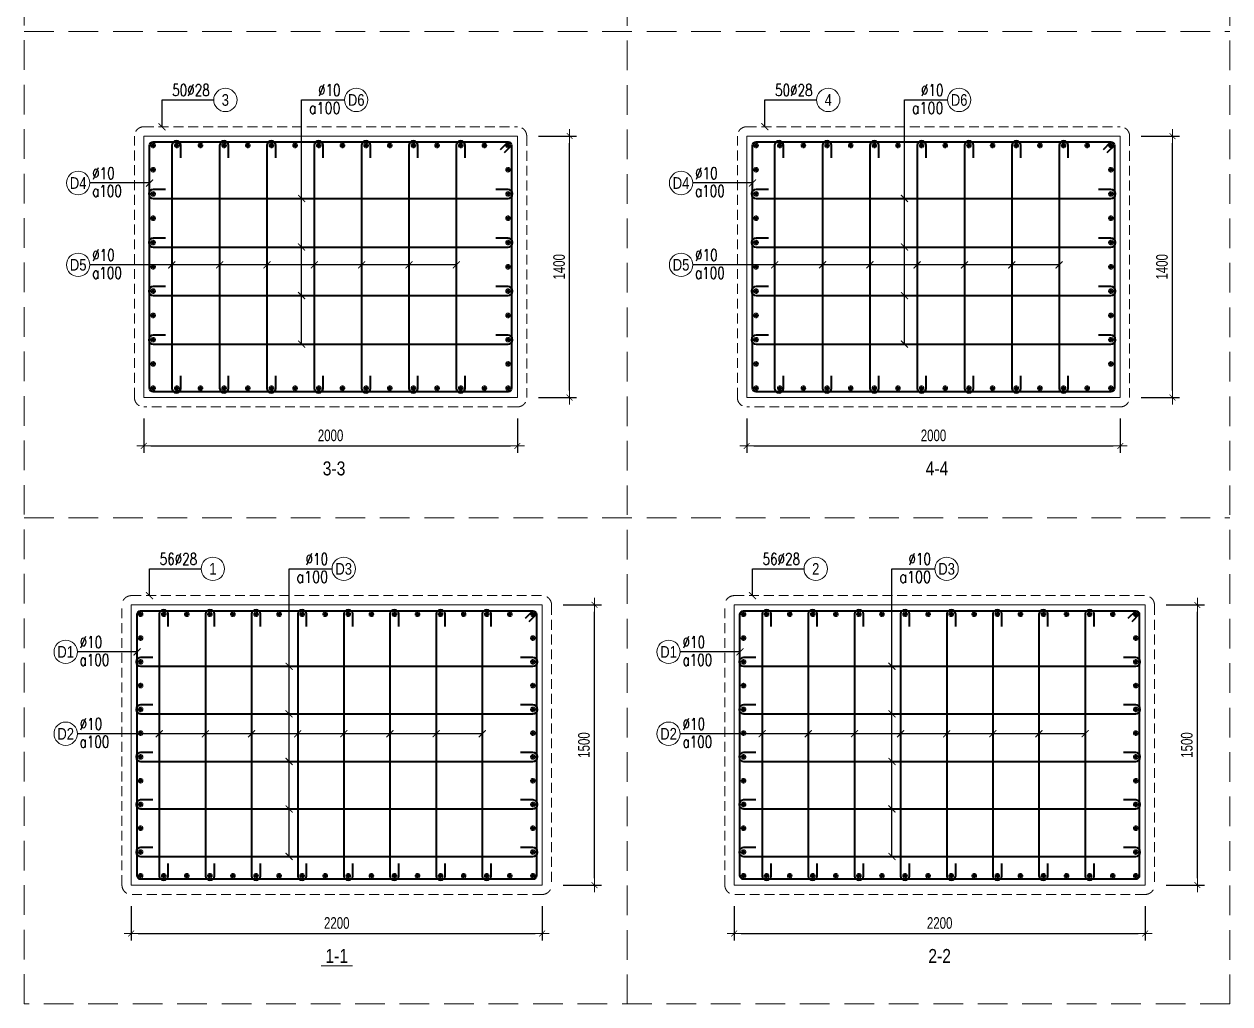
# Model space of a CAD drawing. Header units: millimetres. Extents: x 415878 to 795945, y 85573 to 378758.
# Drawn here: x 716732 to 736099, y 338367 to 354105 of the extents above; entities that cross this region are included whole.
import ezdxf
from ezdxf.enums import TextEntityAlignment as Align

# ---------------------------------------------------------------- set-up
doc = ezdxf.new("R2010")
doc.units = ezdxf.units.MM
doc.linetypes.add('HIDDEN2', pattern=[4.7625, 3.175, -1.5875])
doc.layers.get('0').update_dxf_attribs({"lineweight": 20})
doc.layers.get('Defpoints').update_dxf_attribs({"color": 151, "lineweight": 9})
for name, color, linetype, lineweight in [('NDC_S_CONTINUOUS', 3, 'Continuous', 20), ('NDC_S_DIM', 1, 'Continuous', 15), ('NDC_S_HIDDEN', 8, 'HIDDEN2', 13), ('NDC_S_REBAR', 4, 'Continuous', 35), ('NDC_S_STIRRUP', 4, 'Continuous', 40), ('NDC_S_THIN LINE', 8, 'Continuous', 9), ('NDC_S_VN TEXT', 7, 'Continuous', 20)]:
    doc.layers.add(name, color=color, linetype=linetype, lineweight=lineweight)
doc.layers.add('Reinforcement - thep dau', color=4, linetype='Continuous')
doc.styles.add('ARIAL', font='arial.ttf', dxfattribs={"width": 0.8})
doc.styles.add('NDC_DIM', font='', dxfattribs={"width": 0.75})
doc.styles.add('NDC_EN TXT', font='romans.shx', dxfattribs={"width": 0.8})
doc.styles.get('NDC_DIM').set_extended_font_data('Dotum')
doc.dimstyles.new('NDC_dim_75', dxfattribs={"dimscale": 75, "dimtxt": 2.5, "dimasz": 1.5, "dimexe": 1.5, "dimexo": 2.5, "dimgap": 1, "dimtad": 1, "dimdec": 0, "dimzin": 0, "dimdsep": 46, "dimtxsty": 'NDC_DIM', "dimblk": 'DIMMARK', "dimcen": 0.09, "dimdle": 1.2, "dimclrd": 1, "dimclre": 1, "dimclrt": 3, "dimadec": 0, "dimazin": 0, "dimtfac": 1, "dimtdec": 0, "dimtix": 1, "dimtofl": 0, "dimtmove": 0, "dimatfit": 3, "dimfxl": 8, "dimfxlon": 1, "dimtolj": 1, "dimtzin": 0, "dimarcsym": 0})

# ---------------------------------------------------------------- blocks, each defined once
blk = doc.blocks.new('DIMMARK')
at = {"layer": 'NDC_S_DIM', "color": 1}
blk.add_line((-1.5, 0), (1, 0), dxfattribs=at)
at = {"layer": 'NDC_S_DIM', "color": 2, "const_width": 0.1}
blk.add_lwpolyline([(-0.42, -0.42), (0.42, 0.42)], dxfattribs=at)
blk = doc.blocks.new('*D640')
at = {"layer": 'Defpoints', "color": 0, "transparency": 16777216}
for p in [(718453, 340125), (725053, 340125), (725053, 339497)]:
    blk.add_point(p, dxfattribs=at)
at = {"layer": 'Reinforcement - thep dau', "color": 1, "lineweight": -2, "transparency": 16777216}
for p, q in [((718453, 339937), (718453, 339384)), ((725053, 339937), (725053, 339384)), ((718566, 339497), (724941, 339497))]:
    blk.add_line(p, q, dxfattribs=at)
at = {"layer": 'Reinforcement - thep dau', "color": 1, "lineweight": -2, "transparency": 16777216, "xscale": 112.5, "yscale": 112.5, "zscale": 112.5, "rotation": 180}
blk.add_blockref('DIMMARK', (718453, 339497), dxfattribs=at)
at = {"layer": 'Reinforcement - thep dau', "color": 1, "lineweight": -2, "transparency": 16777216, "xscale": 112.5, "yscale": 112.5, "zscale": 112.5}
blk.add_blockref('DIMMARK', (725053, 339497), dxfattribs=at)
at = {"layer": 'Reinforcement - thep dau', "color": 3, "transparency": 16777216, "insert": (721753, 339665), "char_height": 187.5, "attachment_point": 5, "style": 'NDC_DIM'}
blk.add_mtext('\\A1;2200', dxfattribs=at)
blk = doc.blocks.new('*D641')
at = {"layer": 'Defpoints', "color": 0, "transparency": 16777216}
for p in [(725203, 344775), (725893, 344775), (725203, 340275)]:
    blk.add_point(p, dxfattribs=at)
at = {"layer": 'Reinforcement - thep dau', "color": 1, "lineweight": -2, "transparency": 16777216}
for p, q in [((725391, 344775), (726005, 344775)), ((725893, 340387), (725893, 344662)), ((725391, 340275), (726005, 340275))]:
    blk.add_line(p, q, dxfattribs=at)
at = {"layer": 'Reinforcement - thep dau', "color": 1, "lineweight": -2, "transparency": 16777216, "xscale": 112.5, "yscale": 112.5, "zscale": 112.5}
for p, rotation in [((725893, 344775), 90), ((725893, 340275), 270)]:
    blk.add_blockref('DIMMARK', p, dxfattribs=dict(at, rotation=rotation))
at = {"layer": 'Reinforcement - thep dau', "color": 3, "transparency": 16777216, "insert": (725724, 342525), "char_height": 187.5, "attachment_point": 5, "rotation": 90, "style": 'NDC_DIM'}
blk.add_mtext('\\A1;1500', dxfattribs=at)
blk = doc.blocks.new('kata_block_TD')
at = {"color": 6, "linetype": 'ByBlock', "lineweight": -2, "style": 'ARIAL', "width": 0.8}
blk.add_attdef('SECTDET2', text='', height=5, dxfattribs=at).set_placement((0, 7.97), align=Align.CENTER)
at = {"color": 0, "linetype": 'ByBlock', "lineweight": -2, "style": 'ARIAL', "width": 0.8}
blk.add_attdef('SECTDET1', text='', height=5, dxfattribs=at).set_placement((0, 1.47), align=Align.CENTER)
at = {"color": 3, "lineweight": 25, "style": 'ARIAL', "width": 0.8}
blk.add_attdef('SSCALE', text='', height=2.5, dxfattribs=at).set_placement((0, -4), align=Align.CENTER)
blk = doc.blocks.new('kata_block_THEP')
at = {"layer": 'NDC_S_REBAR', "color": 0}
for p, q in [((-0.5, 0), (0.5, 0)), ((-0.35, 0.35), (0.35, -0.35)), ((0.35, 0.35), (-0.35, -0.35)), ((0, 0.5), (0, -0.5))]:
    blk.add_line(p, q, dxfattribs=at)
at = {"layer": 'NDC_S_REBAR', "color": 0, "const_width": 0.0833}
blk.add_lwpolyline([(-0.5, 0, 1), (0.5, 0, 1), (-0.5, 0, 1)], format="xyb", dxfattribs=at)
blk = doc.blocks.new('*U7')
blk.add_circle((2.5, 0), 2.5)
at = {"layer": 'NDC_S_VN TEXT', "color": 3, "style": 'NDC_EN TXT', "width": 0.75}
blk.add_attdef('DK2', text='', height=2.5, dxfattribs=at).set_placement((-0.85, 0.85), align=Align.RIGHT)
at = {"layer": 'NDC_S_VN TEXT', "color": 7, "style": 'ARIAL', "width": 0.8}
blk.add_attdef('SH3', text='', height=2.5, dxfattribs=at).set_placement((2.5, 0), align=Align.MIDDLE)
blk = doc.blocks.new('*U30')
blk.add_circle((-2.5, 0), 2.5)
at = {"layer": 'NDC_S_VN TEXT', "color": 3, "style": 'NDC_EN TXT', "width": 0.75}
for tag, p in [('DK1', (0.5, 0.85)), ('KC1', (0.5, -2.97))]:
    blk.add_attdef(tag, p, '', height=2.5, dxfattribs=at)
at = {"layer": 'NDC_S_VN TEXT', "color": 7, "style": 'ARIAL', "width": 0.8}
blk.add_attdef('SH2', text='', height=2.5, dxfattribs=at).set_placement((-2.5, 0), align=Align.MIDDLE)
blk = doc.blocks.new('*U29')
blk.add_circle((2.5, 0), 2.5)
at = {"layer": 'NDC_S_VN TEXT', "color": 3, "style": 'NDC_EN TXT'}
for tag, width, p in [('DK2', 0.75, (-0.85, 0.85)), ('KC2', 0.8, (-0.85, -2.97))]:
    blk.add_attdef(tag, text='', height=2.5, dxfattribs=dict(at, width=width)).set_placement(p, align=Align.RIGHT)
at = {"layer": 'NDC_S_VN TEXT', "color": 7, "style": 'ARIAL', "width": 0.8}
blk.add_attdef('SH3', text='', height=2.5, dxfattribs=at).set_placement((2.5, 0), align=Align.MIDDLE)
blk = doc.blocks.new('*D642')
at = {"layer": 'Defpoints', "color": 0, "transparency": 16777216}
for p in [(718654, 347956), (724654, 347956), (724654, 347328)]:
    blk.add_point(p, dxfattribs=at)
at = {"layer": 'Reinforcement - thep dau', "color": 1, "lineweight": -2, "transparency": 16777216}
for p, q in [((718654, 347768), (718654, 347216)), ((724654, 347768), (724654, 347216)), ((718767, 347328), (724542, 347328))]:
    blk.add_line(p, q, dxfattribs=at)
at = {"layer": 'Reinforcement - thep dau', "color": 1, "lineweight": -2, "transparency": 16777216, "xscale": 112.5, "yscale": 112.5, "zscale": 112.5, "rotation": 180}
blk.add_blockref('DIMMARK', (718654, 347328), dxfattribs=at)
at = {"layer": 'Reinforcement - thep dau', "color": 1, "lineweight": -2, "transparency": 16777216, "xscale": 112.5, "yscale": 112.5, "zscale": 112.5}
blk.add_blockref('DIMMARK', (724654, 347328), dxfattribs=at)
at = {"layer": 'Reinforcement - thep dau', "color": 3, "transparency": 16777216, "insert": (721654, 347497), "char_height": 187.5, "attachment_point": 5, "style": 'NDC_DIM'}
blk.add_mtext('\\A1;2000', dxfattribs=at)
blk = doc.blocks.new('*D643')
at = {"layer": 'Defpoints', "color": 0, "transparency": 16777216}
for p in [(724804, 352306), (725493, 352306), (724804, 348106)]:
    blk.add_point(p, dxfattribs=at)
at = {"layer": 'Reinforcement - thep dau', "color": 1, "lineweight": -2, "transparency": 16777216}
for p, q in [((724992, 352306), (725606, 352306)), ((725493, 348218), (725493, 352193)), ((724992, 348106), (725606, 348106))]:
    blk.add_line(p, q, dxfattribs=at)
at = {"layer": 'Reinforcement - thep dau', "color": 1, "lineweight": -2, "transparency": 16777216, "xscale": 112.5, "yscale": 112.5, "zscale": 112.5}
for p, rotation in [((725493, 352306), 90), ((725493, 348106), 270)]:
    blk.add_blockref('DIMMARK', p, dxfattribs=dict(at, rotation=rotation))
at = {"layer": 'Reinforcement - thep dau', "color": 3, "transparency": 16777216, "insert": (725325, 350206), "char_height": 187.5, "attachment_point": 5, "rotation": 90, "style": 'NDC_DIM'}
blk.add_mtext('\\A1;1400', dxfattribs=at)
blk = doc.blocks.new('*D977')
at = {"layer": 'Defpoints', "color": 0, "transparency": 16777216}
for p in [(728137, 340125), (734737, 340125), (734737, 339497)]:
    blk.add_point(p, dxfattribs=at)
at = {"layer": 'Reinforcement - thep dau', "color": 1, "lineweight": -2, "transparency": 16777216}
for p, q in [((728137, 339937), (728137, 339384)), ((734737, 339937), (734737, 339384)), ((728249, 339497), (734624, 339497))]:
    blk.add_line(p, q, dxfattribs=at)
at = {"layer": 'Reinforcement - thep dau', "color": 1, "lineweight": -2, "transparency": 16777216, "xscale": 112.5, "yscale": 112.5, "zscale": 112.5, "rotation": 180}
blk.add_blockref('DIMMARK', (728137, 339497), dxfattribs=at)
at = {"layer": 'Reinforcement - thep dau', "color": 1, "lineweight": -2, "transparency": 16777216, "xscale": 112.5, "yscale": 112.5, "zscale": 112.5}
blk.add_blockref('DIMMARK', (734737, 339497), dxfattribs=at)
at = {"layer": 'Reinforcement - thep dau', "color": 3, "transparency": 16777216, "insert": (731437, 339665), "char_height": 187.5, "attachment_point": 5, "style": 'NDC_DIM'}
blk.add_mtext('\\A1;2200', dxfattribs=at)
blk = doc.blocks.new('*D978')
at = {"layer": 'Defpoints', "color": 0, "transparency": 16777216}
for p in [(734887, 344775), (735576, 344775), (734887, 340275)]:
    blk.add_point(p, dxfattribs=at)
at = {"layer": 'Reinforcement - thep dau', "color": 1, "lineweight": -2, "transparency": 16777216}
for p, q in [((735074, 344775), (735689, 344775)), ((735576, 340387), (735576, 344662)), ((735074, 340275), (735689, 340275))]:
    blk.add_line(p, q, dxfattribs=at)
at = {"layer": 'Reinforcement - thep dau', "color": 1, "lineweight": -2, "transparency": 16777216, "xscale": 112.5, "yscale": 112.5, "zscale": 112.5}
for p, rotation in [((735576, 344775), 90), ((735576, 340275), 270)]:
    blk.add_blockref('DIMMARK', p, dxfattribs=dict(at, rotation=rotation))
at = {"layer": 'Reinforcement - thep dau', "color": 3, "transparency": 16777216, "insert": (735407, 342525), "char_height": 187.5, "attachment_point": 5, "rotation": 90, "style": 'NDC_DIM'}
blk.add_mtext('\\A1;1500', dxfattribs=at)
blk = doc.blocks.new('*D979')
at = {"layer": 'Defpoints', "color": 0, "transparency": 16777216}
for p in [(728338, 347956), (734338, 347956), (734338, 347328)]:
    blk.add_point(p, dxfattribs=at)
at = {"layer": 'Reinforcement - thep dau', "color": 1, "lineweight": -2, "transparency": 16777216}
for p, q in [((728338, 347768), (728338, 347216)), ((734338, 347768), (734338, 347216)), ((728450, 347328), (734225, 347328))]:
    blk.add_line(p, q, dxfattribs=at)
at = {"layer": 'Reinforcement - thep dau', "color": 1, "lineweight": -2, "transparency": 16777216, "xscale": 112.5, "yscale": 112.5, "zscale": 112.5, "rotation": 180}
blk.add_blockref('DIMMARK', (728338, 347328), dxfattribs=at)
at = {"layer": 'Reinforcement - thep dau', "color": 1, "lineweight": -2, "transparency": 16777216, "xscale": 112.5, "yscale": 112.5, "zscale": 112.5}
blk.add_blockref('DIMMARK', (734338, 347328), dxfattribs=at)
at = {"layer": 'Reinforcement - thep dau', "color": 3, "transparency": 16777216, "insert": (731338, 347497), "char_height": 187.5, "attachment_point": 5, "style": 'NDC_DIM'}
blk.add_mtext('\\A1;2000', dxfattribs=at)
blk = doc.blocks.new('*D980')
at = {"layer": 'Defpoints', "color": 0, "transparency": 16777216}
for p in [(734488, 352306), (735177, 352306), (734488, 348106)]:
    blk.add_point(p, dxfattribs=at)
at = {"layer": 'Reinforcement - thep dau', "color": 1, "lineweight": -2, "transparency": 16777216}
for p, q in [((734675, 352306), (735289, 352306)), ((735177, 348218), (735177, 352193)), ((734675, 348106), (735289, 348106))]:
    blk.add_line(p, q, dxfattribs=at)
at = {"layer": 'Reinforcement - thep dau', "color": 1, "lineweight": -2, "transparency": 16777216, "xscale": 112.5, "yscale": 112.5, "zscale": 112.5}
for p, rotation in [((735177, 352306), 90), ((735177, 348106), 270)]:
    blk.add_blockref('DIMMARK', p, dxfattribs=dict(at, rotation=rotation))
at = {"layer": 'Reinforcement - thep dau', "color": 3, "transparency": 16777216, "insert": (735008, 350206), "char_height": 187.5, "attachment_point": 5, "rotation": 90, "style": 'NDC_DIM'}
blk.add_mtext('\\A1;1400', dxfattribs=at)

msp = doc.modelspace()

# ---------------------------------------------------------------- linework, layer by layer
at = {"layer": 'NDC_S_CONTINUOUS'}
for points in [[(718654.3, 352305.9), (724654.3, 352305.9), (724654.3, 348105.9), (718654.3, 348105.9)], [(728337.8, 352305.9), (734337.8, 352305.9), (734337.8, 348105.9), (728337.8, 348105.9)], [(718453.4, 344774.5), (725053.4, 344774.5), (725053.4, 340274.5), (718453.4, 340274.5)], [(728136.9, 344774.5), (734736.9, 344774.5), (734736.9, 340274.5), (728136.9, 340274.5)]]:
    msp.add_lwpolyline(points, close=True, dxfattribs=at)
at = {"layer": 'NDC_S_HIDDEN', "ltscale": 150}
for p, q in [((726415.1, 377414.1), (726415.1, 338366.9)), ((716731.5, 353985.8), (736098.6, 353985.8)), ((716731.5, 346176.3), (736098.6, 346176.3))]:
    msp.add_line(p, q, dxfattribs=at)
msp.add_lwpolyline([(716731.5, 377414.1), (736098.6, 377414.1), (736098.6, 338366.9), (716731.5, 338366.9)], close=True, dxfattribs=at)
at = {"layer": 'NDC_S_HIDDEN', "ltscale": 50}
for points in [[(718504.3, 348105.9), (718504.3, 352305.9, -0.4142136), (718654.3, 352455.9), (724654.3, 352455.9, -0.4142136), (724804.3, 352305.9), (724804.3, 348105.9, -0.4142136), (724654.3, 347955.9), (718654.3, 347955.9, -0.4142136), (718504.3, 348105.9)], [(728187.8, 348105.9), (728187.8, 352305.9, -0.4142136), (728337.8, 352455.9), (734337.8, 352455.9, -0.4142136), (734487.8, 352305.9), (734487.8, 348105.9, -0.4142136), (734337.8, 347955.9), (728337.8, 347955.9, -0.4142136), (728187.8, 348105.9)], [(718303.4, 340274.5), (718303.4, 344774.5, -0.4142136), (718453.4, 344924.5), (725053.4, 344924.5, -0.4142136), (725203.4, 344774.5), (725203.4, 340274.5, -0.4142136), (725053.4, 340124.5), (718453.4, 340124.5, -0.4142136), (718303.4, 340274.5)], [(727986.9, 340274.5), (727986.9, 344774.5, -0.4142136), (728136.9, 344924.5), (734736.9, 344924.5, -0.4142136), (734886.9, 344774.5), (734886.9, 340274.5, -0.4142136), (734736.9, 340124.5), (728136.9, 340124.5, -0.4142136), (727986.9, 340274.5)]]:
    msp.add_lwpolyline(points, format="xyb", dxfattribs=at)
at = {"layer": 'NDC_S_STIRRUP'}
for points in [[(724384.3, 352092.9), (724504.3, 352212.9, -0.4142136), (724561.3, 352155.9), (724561.3, 348255.9, -0.4142136), (724504.3, 348198.9), (718804.3, 348198.9, -0.4142136), (718747.3, 348255.9), (718747.3, 352155.9, -0.4142136), (718804.3, 352212.9), (724504.3, 352212.9, -0.4142136), (724561.3, 352155.9), (724441.3, 352035.9)], [(719246.9, 351957.9), (719246.9, 352155.9, 1), (719102.9, 352155.9), (719102.9, 348255.9, 1), (719246.9, 348255.9), (719246.9, 348453.9)], [(720016.3, 351957.9), (720016.3, 352155.9, 1), (719872.3, 352155.9), (719872.3, 348255.9, 1), (720016.3, 348255.9), (720016.3, 348453.9)], [(720776.3, 351957.9), (720776.3, 352155.9, 1), (720632.3, 352155.9), (720632.3, 348255.9, 1), (720776.3, 348255.9), (720776.3, 348453.9)], [(721536.3, 351957.9), (721536.3, 352155.9, 1), (721392.3, 352155.9), (721392.3, 348255.9, 1), (721536.3, 348255.9), (721536.3, 348453.9)], [(722296.3, 351957.9), (722296.3, 352155.9, 1), (722152.3, 352155.9), (722152.3, 348255.9, 1), (722296.3, 348255.9), (722296.3, 348453.9)], [(723056.3, 351957.9), (723056.3, 352155.9, 1), (722912.3, 352155.9), (722912.3, 348255.9, 1), (723056.3, 348255.9), (723056.3, 348453.9)], [(723816.3, 351957.9), (723816.3, 352155.9, 1), (723672.3, 352155.9), (723672.3, 348255.9, 1), (723816.3, 348255.9), (723816.3, 348453.9)], [(734067.8, 352092.9), (734187.8, 352212.9, -0.4142136), (734244.8, 352155.9), (734244.8, 348255.9, -0.4142136), (734187.8, 348198.9), (728487.8, 348198.9, -0.4142136), (728430.8, 348255.9), (728430.8, 352155.9, -0.4142136), (728487.8, 352212.9), (734187.8, 352212.9, -0.4142136), (734244.8, 352155.9), (734124.8, 352035.9)], [(728930.4, 351957.9), (728930.4, 352155.9, 1), (728786.4, 352155.9), (728786.4, 348255.9, 1), (728930.4, 348255.9), (728930.4, 348453.9)], [(729699.8, 351957.9), (729699.8, 352155.9, 1), (729555.8, 352155.9), (729555.8, 348255.9, 1), (729699.8, 348255.9), (729699.8, 348453.9)], [(730459.8, 351957.9), (730459.8, 352155.9, 1), (730315.8, 352155.9), (730315.8, 348255.9, 1), (730459.8, 348255.9), (730459.8, 348453.9)], [(731219.8, 351957.9), (731219.8, 352155.9, 1), (731075.8, 352155.9), (731075.8, 348255.9, 1), (731219.8, 348255.9), (731219.8, 348453.9)], [(731979.8, 351957.9), (731979.8, 352155.9, 1), (731835.8, 352155.9), (731835.8, 348255.9, 1), (731979.8, 348255.9), (731979.8, 348453.9)], [(732739.8, 351957.9), (732739.8, 352155.9, 1), (732595.8, 352155.9), (732595.8, 348255.9, 1), (732739.8, 348255.9), (732739.8, 348453.9)], [(733499.8, 351957.9), (733499.8, 352155.9, 1), (733355.8, 352155.9), (733355.8, 348255.9, 1), (733499.8, 348255.9), (733499.8, 348453.9)], [(719002.3, 351447.9), (718804.3, 351447.9, 1), (718804.3, 351303.9), (724504.3, 351303.9, 1), (724504.3, 351447.9), (724306.3, 351447.9)], [(728685.8, 351447.9), (728487.8, 351447.9, 1), (728487.8, 351303.9), (734187.8, 351303.9, 1), (734187.8, 351447.9), (733989.8, 351447.9)], [(719002.3, 350667.9), (718804.3, 350667.9, 1), (718804.3, 350523.9), (724504.3, 350523.9, 1), (724504.3, 350667.9), (724306.3, 350667.9)], [(728685.8, 350667.9), (728487.8, 350667.9, 1), (728487.8, 350523.9), (734187.8, 350523.9, 1), (734187.8, 350667.9), (733989.8, 350667.9)], [(719002.3, 349887.9), (718804.3, 349887.9, 1), (718804.3, 349743.9), (724504.3, 349743.9, 1), (724504.3, 349887.9), (724306.3, 349887.9)], [(728685.8, 349887.9), (728487.8, 349887.9, 1), (728487.8, 349743.9), (734187.8, 349743.9, 1), (734187.8, 349887.9), (733989.8, 349887.9)], [(719002.3, 349107.9), (718804.3, 349107.9, 1), (718804.3, 348963.9), (724504.3, 348963.9, 1), (724504.3, 349107.9), (724306.3, 349107.9)], [(728685.8, 349107.9), (728487.8, 349107.9, 1), (728487.8, 348963.9), (734187.8, 348963.9, 1), (734187.8, 349107.9), (733989.8, 349107.9)], [(724783.4, 344561.5), (724903.4, 344681.5, -0.4142136), (724960.4, 344624.5), (724960.4, 340424.5, -0.4142136), (724903.4, 340367.5), (718603.4, 340367.5, -0.4142136), (718546.4, 340424.5), (718546.4, 344624.5, -0.4142136), (718603.4, 344681.5), (724903.4, 344681.5, -0.4142136), (724960.4, 344624.5), (724840.4, 344504.5)], [(719046, 344426.5), (719046, 344624.5, 1), (718902, 344624.5), (718902, 340424.5, 1), (719046, 340424.5), (719046, 340622.5)], [(719787.2, 344426.5), (719787.2, 344624.5, 1), (719643.2, 344624.5), (719643.2, 340424.5, 1), (719787.2, 340424.5), (719787.2, 340622.5)], [(720528.4, 344426.5), (720528.4, 344624.5, 1), (720384.4, 344624.5), (720384.4, 340424.5, 1), (720528.4, 340424.5), (720528.4, 340622.5)], [(721269.5, 344426.5), (721269.5, 344624.5, 1), (721125.5, 344624.5), (721125.5, 340424.5, 1), (721269.5, 340424.5), (721269.5, 340622.5)], [(722010.7, 344426.5), (722010.7, 344624.5, 1), (721866.7, 344624.5), (721866.7, 340424.5, 1), (722010.7, 340424.5), (722010.7, 340622.5)], [(722751.9, 344426.5), (722751.9, 344624.5, 1), (722607.9, 344624.5), (722607.9, 340424.5, 1), (722751.9, 340424.5), (722751.9, 340622.5)], [(723493.1, 344426.5), (723493.1, 344624.5, 1), (723349.1, 344624.5), (723349.1, 340424.5, 1), (723493.1, 340424.5), (723493.1, 340622.5)], [(724234.2, 344426.5), (724234.2, 344624.5, 1), (724090.2, 344624.5), (724090.2, 340424.5, 1), (724234.2, 340424.5), (724234.2, 340622.5)], [(734466.9, 344561.5), (734586.9, 344681.5, -0.4142136), (734643.9, 344624.5), (734643.9, 340424.5, -0.4142136), (734586.9, 340367.5), (728286.9, 340367.5, -0.4142136), (728229.9, 340424.5), (728229.9, 344624.5, -0.4142136), (728286.9, 344681.5), (734586.9, 344681.5, -0.4142136), (734643.9, 344624.5), (734523.9, 344504.5)], [(728729.5, 344426.5), (728729.5, 344624.5, 1), (728585.5, 344624.5), (728585.5, 340424.5, 1), (728729.5, 340424.5), (728729.5, 340622.5)], [(729470.7, 344426.5), (729470.7, 344624.5, 1), (729326.7, 344624.5), (729326.7, 340424.5, 1), (729470.7, 340424.5), (729470.7, 340622.5)], [(730211.9, 344426.5), (730211.9, 344624.5, 1), (730067.9, 344624.5), (730067.9, 340424.5, 1), (730211.9, 340424.5), (730211.9, 340622.5)], [(730953.1, 344426.5), (730953.1, 344624.5, 1), (730809.1, 344624.5), (730809.1, 340424.5, 1), (730953.1, 340424.5), (730953.1, 340622.5)], [(731694.2, 344426.5), (731694.2, 344624.5, 1), (731550.2, 344624.5), (731550.2, 340424.5, 1), (731694.2, 340424.5), (731694.2, 340622.5)], [(732435.4, 344426.5), (732435.4, 344624.5, 1), (732291.4, 344624.5), (732291.4, 340424.5, 1), (732435.4, 340424.5), (732435.4, 340622.5)], [(733176.6, 344426.5), (733176.6, 344624.5, 1), (733032.6, 344624.5), (733032.6, 340424.5, 1), (733176.6, 340424.5), (733176.6, 340622.5)], [(733917.8, 344426.5), (733917.8, 344624.5, 1), (733773.8, 344624.5), (733773.8, 340424.5, 1), (733917.8, 340424.5), (733917.8, 340622.5)], [(718801.4, 343932.9), (718603.4, 343932.9, 1), (718603.4, 343788.9), (724903.4, 343788.9, 1), (724903.4, 343932.9), (724705.4, 343932.9)], [(728484.9, 343932.9), (728286.9, 343932.9, 1), (728286.9, 343788.9), (734586.9, 343788.9, 1), (734586.9, 343932.9), (734388.9, 343932.9)], [(718801.4, 343169.2), (718603.4, 343169.2, 1), (718603.4, 343025.2), (724903.4, 343025.2, 1), (724903.4, 343169.2), (724705.4, 343169.2)], [(728484.9, 343169.2), (728286.9, 343169.2, 1), (728286.9, 343025.2), (734586.9, 343025.2, 1), (734586.9, 343169.2), (734388.9, 343169.2)], [(718801.4, 342405.6), (718603.4, 342405.6, 1), (718603.4, 342261.6), (724903.4, 342261.6, 1), (724903.4, 342405.6), (724705.4, 342405.6)], [(728484.9, 342405.6), (728286.9, 342405.6, 1), (728286.9, 342261.6), (734586.9, 342261.6, 1), (734586.9, 342405.6), (734388.9, 342405.6)], [(718801.4, 341642), (718603.4, 341642, 1), (718603.4, 341498), (724903.4, 341498, 1), (724903.4, 341642), (724705.4, 341642)], [(728484.9, 341642), (728286.9, 341642, 1), (728286.9, 341498), (734586.9, 341498, 1), (734586.9, 341642), (734388.9, 341642)], [(718801.4, 340878.3), (718603.4, 340878.3, 1), (718603.4, 340734.3), (724903.4, 340734.3, 1), (724903.4, 340878.3), (724705.4, 340878.3)], [(728484.9, 340878.3), (728286.9, 340878.3, 1), (728286.9, 340734.3), (734586.9, 340734.3, 1), (734586.9, 340878.3), (734388.9, 340878.3)]]:
    msp.add_lwpolyline(points, format="xyb", dxfattribs=at)

# ---------------------------------------------------------------- block references
at = {"layer": 'NDC_S_REBAR', "yscale": 84, "zscale": 84}
for p, xscale, rotation in [((718804.3, 352155.9), -84, 90), ((719184.3, 352155.9), -84, 90), ((719564.3, 352155.9), -84, 90), ((719944.3, 352155.9), -84, 90), ((720324.3, 352155.9), -84, 90), ((720704.3, 352155.9), -84, 90), ((721084.3, 352155.9), -84, 90), ((721464.3, 352155.9), -84, 90), ((721844.3, 352155.9), -84, 90), ((722224.3, 352155.9), -84, 90), ((722604.3, 352155.9), -84, 90), ((722984.3, 352155.9), -84, 90), ((723364.3, 352155.9), -84, 90), ((723744.3, 352155.9), -84, 90), ((724124.3, 352155.9), -84, 90), ((724504.3, 352155.9), 84, 270), ((728487.8, 352155.9), -84, 90), ((728867.8, 352155.9), -84, 90), ((729247.8, 352155.9), -84, 90), ((729627.8, 352155.9), -84, 90), ((730007.8, 352155.9), -84, 90), ((730387.8, 352155.9), -84, 90), ((730767.8, 352155.9), -84, 90), ((731147.8, 352155.9), -84, 90), ((731527.8, 352155.9), -84, 90), ((731907.8, 352155.9), -84, 90), ((732287.8, 352155.9), -84, 90), ((732667.8, 352155.9), -84, 90), ((733047.8, 352155.9), -84, 90), ((733427.8, 352155.9), -84, 90), ((733807.8, 352155.9), -84, 90), ((734187.8, 352155.9), 84, 270), ((718804.3, 351765.9), -84, 180), ((724504.3, 351765.9), 84, 180), ((728487.8, 351765.9), -84, 180), ((734187.8, 351765.9), 84, 180), ((718804.3, 351375.9), -84, 180), ((724504.3, 351375.9), 84, 180), ((728487.8, 351375.9), -84, 180), ((734187.8, 351375.9), 84, 180), ((718804.3, 350985.9), -84, 180), ((724504.3, 350985.9), 84, 180), ((728487.8, 350985.9), -84, 180), ((734187.8, 350985.9), 84, 180), ((718804.3, 350595.9), -84, 180), ((724504.3, 350595.9), 84, 180), ((728487.8, 350595.9), -84, 180), ((734187.8, 350595.9), 84, 180), ((718804.3, 350205.9), -84, 180), ((724504.3, 350205.9), 84, 180), ((728487.8, 350205.9), -84, 180), ((734187.8, 350205.9), 84, 180), ((718804.3, 349815.9), -84, 180), ((724504.3, 349815.9), 84, 180), ((728487.8, 349815.9), -84, 180), ((734187.8, 349815.9), 84, 180), ((718804.3, 349425.9), -84, 180), ((724504.3, 349425.9), 84, 180), ((728487.8, 349425.9), -84, 180), ((734187.8, 349425.9), 84, 180), ((718804.3, 349035.9), -84, 180), ((724504.3, 349035.9), 84, 180), ((728487.8, 349035.9), -84, 180), ((734187.8, 349035.9), 84, 180), ((718804.3, 348645.9), -84, 180), ((724504.3, 348645.9), 84, 180), ((728487.8, 348645.9), -84, 180), ((734187.8, 348645.9), 84, 180), ((718804.3, 348255.9), 84, 90), ((719184.3, 348255.9), 84, 90), ((719564.3, 348255.9), 84, 90), ((719944.3, 348255.9), 84, 90), ((720324.3, 348255.9), 84, 90), ((720704.3, 348255.9), 84, 90), ((721084.3, 348255.9), 84, 90), ((721464.3, 348255.9), 84, 90), ((721844.3, 348255.9), 84, 90), ((722224.3, 348255.9), 84, 90), ((722604.3, 348255.9), 84, 90), ((722984.3, 348255.9), 84, 90), ((723364.3, 348255.9), 84, 90), ((723744.3, 348255.9), 84, 90), ((724124.3, 348255.9), 84, 90), ((724504.3, 348255.9), -84, 270), ((728487.8, 348255.9), 84, 90), ((728867.8, 348255.9), 84, 90), ((729247.8, 348255.9), 84, 90), ((729627.8, 348255.9), 84, 90), ((730007.8, 348255.9), 84, 90), ((730387.8, 348255.9), 84, 90), ((730767.8, 348255.9), 84, 90), ((731147.8, 348255.9), 84, 90), ((731527.8, 348255.9), 84, 90), ((731907.8, 348255.9), 84, 90), ((732287.8, 348255.9), 84, 90), ((732667.8, 348255.9), 84, 90), ((733047.8, 348255.9), 84, 90), ((733427.8, 348255.9), 84, 90), ((733807.8, 348255.9), 84, 90), ((734187.8, 348255.9), -84, 270), ((718603.4, 344624.5), -84, 90), ((718974, 344624.5), -84, 90), ((719344.6, 344624.5), -84, 90), ((719715.2, 344624.5), -84, 90), ((720085.8, 344624.5), -84, 90), ((720456.4, 344624.5), -84, 90), ((720826.9, 344624.5), -84, 90), ((721197.5, 344624.5), -84, 90), ((721568.1, 344624.5), -84, 90), ((721938.7, 344624.5), -84, 90), ((722309.3, 344624.5), -84, 90), ((722679.9, 344624.5), -84, 90), ((723050.5, 344624.5), -84, 90), ((723421.1, 344624.5), -84, 90), ((723791.6, 344624.5), -84, 90), ((724162.2, 344624.5), -84, 90), ((724532.8, 344624.5), -84, 90), ((724903.4, 344624.5), 84, 270), ((728286.9, 344624.5), -84, 90), ((728657.5, 344624.5), -84, 90), ((729028.1, 344624.5), -84, 90), ((729398.7, 344624.5), -84, 90), ((729769.3, 344624.5), -84, 90), ((730139.9, 344624.5), -84, 90), ((730510.5, 344624.5), -84, 90), ((730881.1, 344624.5), -84, 90), ((731251.6, 344624.5), -84, 90), ((731622.2, 344624.5), -84, 90), ((731992.8, 344624.5), -84, 90), ((732363.4, 344624.5), -84, 90), ((732734, 344624.5), -84, 90), ((733104.6, 344624.5), -84, 90), ((733475.2, 344624.5), -84, 90), ((733845.8, 344624.5), -84, 90), ((734216.4, 344624.5), -84, 90), ((734586.9, 344624.5), 84, 270), ((718603.4, 344242.7), -84, 90), ((724903.4, 344242.7), 84, 270), ((728286.9, 344242.7), -84, 90), ((734586.9, 344242.7), 84, 270), ((718603.4, 343860.9), -84, 90), ((724903.4, 343860.9), 84, 270), ((728286.9, 343860.9), -84, 90), ((734586.9, 343860.9), 84, 270), ((718603.4, 343479.1), -84, 90), ((724903.4, 343479.1), 84, 270), ((728286.9, 343479.1), -84, 90), ((734586.9, 343479.1), 84, 270), ((718603.4, 343097.2), -84, 90), ((724903.4, 343097.2), 84, 270), ((728286.9, 343097.2), -84, 90), ((734586.9, 343097.2), 84, 270), ((718603.4, 342715.4), -84, 90), ((724903.4, 342715.4), 84, 270), ((728286.9, 342715.4), -84, 90), ((734586.9, 342715.4), 84, 270), ((718603.4, 342333.6), -84, 90), ((724903.4, 342333.6), 84, 270), ((728286.9, 342333.6), -84, 90), ((734586.9, 342333.6), 84, 270), ((718603.4, 341951.8), -84, 90), ((724903.4, 341951.8), 84, 270), ((728286.9, 341951.8), -84, 90), ((734586.9, 341951.8), 84, 270), ((718603.4, 341570), -84, 90), ((724903.4, 341570), 84, 270), ((728286.9, 341570), -84, 90), ((734586.9, 341570), 84, 270), ((718603.4, 341188.2), -84, 90), ((724903.4, 341188.2), 84, 270), ((728286.9, 341188.2), -84, 90), ((734586.9, 341188.2), 84, 270), ((718603.4, 340806.3), -84, 90), ((724903.4, 340806.3), 84, 270), ((728286.9, 340806.3), -84, 90), ((734586.9, 340806.3), 84, 270), ((718603.4, 340424.5), 84, 90), ((718974, 340424.5), 84, 90), ((719344.6, 340424.5), 84, 90), ((719715.2, 340424.5), 84, 90), ((720085.8, 340424.5), 84, 90), ((720456.4, 340424.5), 84, 90), ((720826.9, 340424.5), 84, 90), ((721197.5, 340424.5), 84, 90), ((721568.1, 340424.5), 84, 90), ((721938.7, 340424.5), 84, 90), ((722309.3, 340424.5), 84, 90), ((722679.9, 340424.5), 84, 90), ((723050.5, 340424.5), 84, 90), ((723421.1, 340424.5), 84, 90), ((723791.6, 340424.5), 84, 90), ((724162.2, 340424.5), 84, 90), ((724532.8, 340424.5), 84, 90), ((724903.4, 340424.5), -84, 270), ((728286.9, 340424.5), 84, 90), ((728657.5, 340424.5), 84, 90), ((729028.1, 340424.5), 84, 90), ((729398.7, 340424.5), 84, 90), ((729769.3, 340424.5), 84, 90), ((730139.9, 340424.5), 84, 90), ((730510.5, 340424.5), 84, 90), ((730881.1, 340424.5), 84, 90), ((731251.6, 340424.5), 84, 90), ((731622.2, 340424.5), 84, 90), ((731992.8, 340424.5), 84, 90), ((732363.4, 340424.5), 84, 90), ((732734, 340424.5), 84, 90), ((733104.6, 340424.5), 84, 90), ((733475.2, 340424.5), 84, 90), ((733845.8, 340424.5), 84, 90), ((734216.4, 340424.5), 84, 90), ((734586.9, 340424.5), -84, 270)]:
    msp.add_blockref('kata_block_THEP', p, dxfattribs=dict(at, xscale=xscale, rotation=rotation))
at = {"layer": 'NDC_S_THIN LINE', "xscale": 75, "yscale": 75, "zscale": 75}
for name, p, values in [('*U7', (719776.4, 352886.2), {'SH3': '3', 'DK2': '50%%c28'}), ('*U29', (721878.4, 352886.2), {'SH3': 'D6', 'DK2': '%%c10', 'KC2': 'a100'}), ('*U7', (729459.9, 352886.2), {'SH3': '4', 'DK2': '50%%c28'}), ('*U29', (731562, 352886.2), {'SH3': 'D6', 'DK2': '%%c10', 'KC2': 'a100'}), ('*U30', (717787.5, 351552.4), {'SH2': 'D4', 'DK1': '%%c10', 'KC1': 'a100'}), ('*U30', (727471, 351552.4), {'SH2': 'D4', 'DK1': '%%c10', 'KC1': 'a100'}), ('*U30', (717787.5, 350237.7), {'SH2': 'D5', 'DK1': '%%c10', 'KC1': 'a100'}), ('*U30', (727471, 350237.7), {'SH2': 'D5', 'DK1': '%%c10', 'KC1': 'a100'}), ('*U7', (719575.5, 345354.8), {'SH3': '1', 'DK2': '56%%c28'}), ('*U29', (721677.6, 345354.8), {'SH3': 'D3', 'DK2': '%%c10', 'KC2': 'a100'}), ('*U7', (729259, 345354.8), {'SH3': '2', 'DK2': '56%%c28'}), ('*U29', (731361.1, 345354.8), {'SH3': 'D3', 'DK2': '%%c10', 'KC2': 'a100'}), ('*U30', (717586.6, 344021), {'SH2': 'D1', 'DK1': '%%c10', 'KC1': 'a100'}), ('*U30', (727270.1, 344021), {'SH2': 'D1', 'DK1': '%%c10', 'KC1': 'a100'}), ('*U30', (717586.6, 342706.2), {'SH2': 'D2', 'DK1': '%%c10', 'KC1': 'a100'}), ('*U30', (727270.1, 342706.2), {'SH2': 'D2', 'DK1': '%%c10', 'KC1': 'a100'})]:
    msp.add_blockref(name, p, dxfattribs=at).add_auto_attribs(values)
at = {"layer": 'NDC_S_VN TEXT'}
ref = msp.add_blockref('kata_block_TD', (721709.8, 346789.3), dxfattribs=dict(at, xscale=45, yscale=45, zscale=45))
ref.add_attrib('SECTDET1', '3-3', dxfattribs={"layer": '0', "color": 0, "linetype": 'ByBlock', "lineweight": -2, "height": 225, "style": 'ARIAL', "width": 0.8}).set_placement((721709.8, 346855.5), align=Align.CENTER)
ref = msp.add_blockref('kata_block_TD', (731393.4, 346789.3), dxfattribs=dict(at, xscale=45, yscale=45, zscale=45))
ref.add_attrib('SECTDET1', '4-4', dxfattribs={"layer": '0', "color": 0, "linetype": 'ByBlock', "lineweight": -2, "height": 225, "style": 'ARIAL', "width": 0.8}).set_placement((731393.4, 346855.5), align=Align.CENTER)
ref = msp.add_blockref('kata_block_TD', (721752.8, 338957.9), dxfattribs=dict(at, xscale=45, yscale=45, zscale=45))
ref.add_attrib('SECTDET1', '%%U 1-1 ', dxfattribs={"layer": '0', "color": 0, "linetype": 'ByBlock', "lineweight": -2, "height": 225, "style": 'ARIAL', "width": 0.8}).set_placement((721752.8, 339024.1), align=Align.CENTER)
ref = msp.add_blockref('kata_block_TD', (731436.4, 338957.9), dxfattribs=dict(at, xscale=45, yscale=45, zscale=45))
ref.add_attrib('SECTDET1', '2-2', dxfattribs={"layer": '0', "color": 0, "linetype": 'ByBlock', "lineweight": -2, "height": 225, "style": 'ARIAL', "width": 0.8}).set_placement((731436.4, 339024.1), align=Align.CENTER)

# ---------------------------------------------------------------- dimensions: what is measured, and where the dimension line sits
at = {"layer": 'Reinforcement - thep dau'}
for base, p1, p2, picture, middle in [((725493.5, 352305.9), (724804.3, 348105.9), (724804.3, 352305.9), '*D643', (725324.7, 350205.9)), ((735177, 352305.9), (734487.8, 348105.9), (734487.8, 352305.9), '*D980', (735008.2, 350205.9)), ((725892.6, 344774.5), (725203.4, 340274.5), (725203.4, 344774.5), '*D641', (725723.8, 342524.5)), ((735576.1, 344774.5), (734886.9, 340274.5), (734886.9, 344774.5), '*D978', (735407.3, 342524.5))]:
    dim = msp.add_linear_dim(base=base, p1=p1, p2=p2, angle=90, dimstyle='NDC_dim_75', override={"dimlfac": 0.333333}, dxfattribs=at)
    dim.commit()
    dim.dimension.update_dxf_attribs({"geometry": picture, "text_midpoint": middle})
for base, p1, p2, picture, middle in [((724654.3, 347328.1), (718654.3, 347955.9), (724654.3, 347955.9), '*D642', (721654.3, 347496.8)), ((734337.8, 347328.1), (728337.8, 347955.9), (734337.8, 347955.9), '*D979', (731337.8, 347496.8)), ((725053.4, 339496.7), (718453.4, 340124.5), (725053.4, 340124.5), '*D640', (721753.4, 339665.4)), ((734736.9, 339496.7), (728136.9, 340124.5), (734736.9, 340124.5), '*D977', (731436.9, 339665.4))]:
    dim = msp.add_linear_dim(base=base, p1=p1, p2=p2, dimstyle='NDC_dim_75', override={"dimlfac": 0.333333}, dxfattribs=at)
    dim.commit()
    dim.dimension.update_dxf_attribs({"geometry": picture, "text_midpoint": middle})

# ---------------------------------------------------------------- leaders
for points in [[(718946.3, 352455.9), (718946.3, 352886.2), (719776.4, 352886.2)], [(721188.7, 348963.9), (721188.7, 352886.2), (721878.4, 352886.2)], [(721188.7, 349743.9), (721188.7, 352886.2), (721878.4, 352886.2)], [(721188.7, 350523.9), (721188.7, 352886.2), (721878.4, 352886.2)], [(721188.7, 351303.9), (721188.7, 352886.2), (721878.4, 352886.2)], [(728629.8, 352455.9), (728629.8, 352886.2), (729459.9, 352886.2)], [(730872.2, 348963.9), (730872.2, 352886.2), (731562, 352886.2)], [(730872.2, 349743.9), (730872.2, 352886.2), (731562, 352886.2)], [(730872.2, 350523.9), (730872.2, 352886.2), (731562, 352886.2)], [(730872.2, 351303.9), (730872.2, 352886.2), (731562, 352886.2)], [(718747.3, 351552.4), (717787.5, 351552.4)], [(728430.8, 351552.4), (727471, 351552.4)], [(723672.3, 350237.7), (717787.5, 350237.7)], [(722912.3, 350237.7), (717787.5, 350237.7)], [(722152.3, 350237.7), (717787.5, 350237.7)], [(721392.3, 350237.7), (717787.5, 350237.7)], [(720632.3, 350237.7), (717787.5, 350237.7)], [(719872.3, 350237.7), (717787.5, 350237.7)], [(719102.9, 350237.7), (717787.5, 350237.7)], [(733355.8, 350237.7), (727471, 350237.7)], [(732595.8, 350237.7), (727471, 350237.7)], [(731835.8, 350237.7), (727471, 350237.7)], [(731075.8, 350237.7), (727471, 350237.7)], [(730315.8, 350237.7), (727471, 350237.7)], [(729555.8, 350237.7), (727471, 350237.7)], [(728786.4, 350237.7), (727471, 350237.7)], [(718745.4, 344924.5), (718745.4, 345354.8), (719575.5, 345354.8)], [(720987.8, 340734.3), (720987.8, 345354.8), (721677.6, 345354.8)], [(720987.8, 342261.6), (720987.8, 345354.8), (721677.6, 345354.8)], [(720987.8, 343025.2), (720987.8, 345354.8), (721677.6, 345354.8)], [(720987.8, 343788.9), (720987.8, 345354.8), (721677.6, 345354.8)], [(720987.8, 341498), (720987.8, 345354.8), (721677.6, 345354.8)], [(728429, 344924.5), (728429, 345354.8), (729259, 345354.8)], [(730671.3, 340734.3), (730671.3, 345354.8), (731361.1, 345354.8)], [(730671.3, 342261.6), (730671.3, 345354.8), (731361.1, 345354.8)], [(730671.3, 343025.2), (730671.3, 345354.8), (731361.1, 345354.8)], [(730671.3, 343788.9), (730671.3, 345354.8), (731361.1, 345354.8)], [(730671.3, 341498), (730671.3, 345354.8), (731361.1, 345354.8)], [(718546.4, 344021), (717586.6, 344021)], [(728229.9, 344021), (727270.1, 344021)], [(724090.2, 342706.2), (717586.6, 342706.2)], [(723349.1, 342706.2), (717586.6, 342706.2)], [(722607.9, 342706.2), (717586.6, 342706.2)], [(721866.7, 342706.2), (717586.6, 342706.2)], [(721125.5, 342706.2), (717586.6, 342706.2)], [(720384.4, 342706.2), (717586.6, 342706.2)], [(719643.2, 342706.2), (717586.6, 342706.2)], [(718902, 342706.2), (717586.6, 342706.2)], [(733773.8, 342706.2), (727270.1, 342706.2)], [(733032.6, 342706.2), (727270.1, 342706.2)], [(732291.4, 342706.2), (727270.1, 342706.2)], [(731550.2, 342706.2), (727270.1, 342706.2)], [(730809.1, 342706.2), (727270.1, 342706.2)], [(730067.9, 342706.2), (727270.1, 342706.2)], [(729326.7, 342706.2), (727270.1, 342706.2)], [(728585.5, 342706.2), (727270.1, 342706.2)]]:
    msp.add_leader(points, dimstyle='NDC_dim_75', override={"dimlfac": 0.333333, "dimldrblk": 'ARCHTICK'}, dxfattribs=at)

doc.saveas('drawing.dxf')
